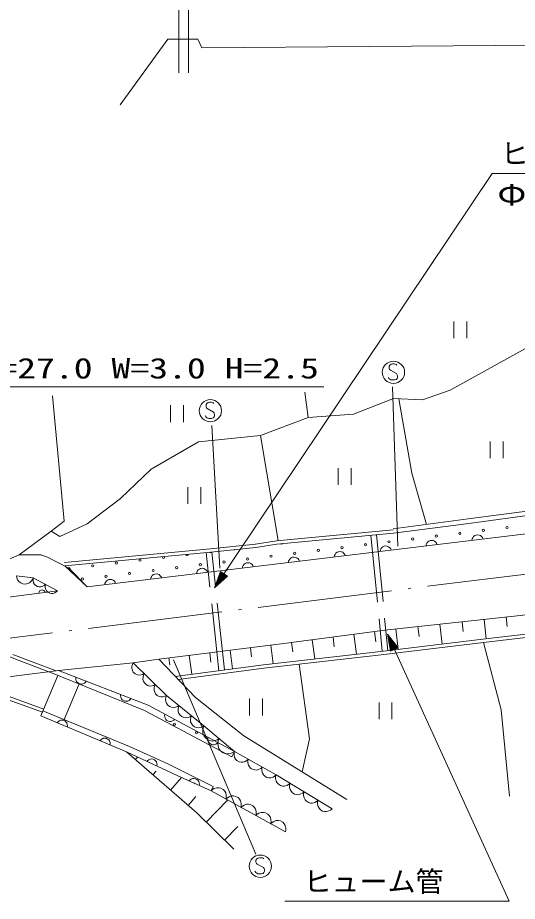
# Model space of a CAD drawing. Units: millimetres, scale not verified. Extents: x 11078 to 651078, y -105989 to 254011.
# Drawn here: x 374593 to 419188, y 112898 to 191794 of the extents above; entities that cross this region are included whole.
import ezdxf
from ezdxf.enums import TextEntityAlignment as Align

# ---------------------------------------------------------------- set-up
doc = ezdxf.new("R2010")
doc.units = ezdxf.units.MM
doc.header["$LTSCALE"] = 1000
doc.linetypes.add('DASHED', pattern=[7.5, 6, -1.5])
doc.linetypes.add('LONG_DASHED_DOTTED', pattern=[15.25, 12, -1.5, 0.25, -1.5])
for name, color, linetype, lineweight in [('S-BGD', 7, 'Continuous', 13), ('S-BGD-CRST', 4, 'Continuous', 13), ('S-BGD-HTXT', 6, 'Continuous', 13), ('S-BMK', 2, 'LONG_DASHED_DOTTED', 13)]:
    doc.layers.add(name, color=color, linetype=linetype, lineweight=lineweight)
doc.styles.add('ＭＳ ゴシック', font='')
doc.styles.get('ＭＳ ゴシック').set_extended_font_data('MS Gothic')

# ---------------------------------------------------------------- blocks, each defined once
blk = doc.blocks.new('BUHIN89')
at = {"color": 7, "linetype": 'Continuous', "lineweight": 13}
blk.add_lwpolyline([(-297, -39), (-283, 32), (-255, 95), (-207, 168), (-146, 212), (-79, 242), (13, 254), (86, 243), (156, 216), (223, 158), (266, 105), (297, 39)], dxfattribs=at)
blk = doc.blocks.new('BUHIN100')
at = {"color": 7, "linetype": 'Continuous', "lineweight": 13}
blk.add_lwpolyline([(467, -180), (388, -273), (297, -342), (169, -411), (44, -427), (-78, -417), (-223, -362), (-320, -287), (-401, -191), (-452, -53), (-473, 59), (-467, 180)], dxfattribs=at)
blk = doc.blocks.new('BUHIN101')
at = {"color": 7, "linetype": 'Continuous', "lineweight": 13}
blk.add_lwpolyline([(440, -237), (351, -319), (252, -377), (116, -428), (-9, -429), (-130, -404), (-266, -331), (-353, -244), (-421, -140), (-455, 4), (-462, 118), (-440, 237)], dxfattribs=at)
blk = doc.blocks.new('BUHIN104')
at = {"color": 7, "linetype": 'Continuous', "lineweight": 13}
blk.add_lwpolyline([(-461, 195), (-379, 285), (-286, 351), (-155, 416), (-31, 428), (91, 415), (234, 354), (328, 276), (406, 178), (453, 39), (471, -74), (461, -195)], dxfattribs=at)
blk = doc.blocks.new('BUHIN113')
at = {"color": 7, "linetype": 'Continuous', "lineweight": 13}
blk.add_lwpolyline([(-496, -60), (-471, 59), (-423, 163), (-342, 283), (-240, 356), (-127, 405), (27, 424), (147, 403), (264, 357), (374, 259), (445, 170), (496, 60)], dxfattribs=at)
blk = doc.blocks.new('BUHIN117')
at = {"color": 7, "linetype": 'Continuous', "lineweight": 13}
blk.add_lwpolyline([(-540, 290), (-567, 144), (-558, 4), (-517, -171), (-433, -300), (-328, -409), (-160, -499), (-11, -527), (142, -526), (312, -463), (430, -391), (540, -290)], dxfattribs=at)
blk = doc.blocks.new('BUHIN145')
at = {"color": 7, "linetype": 'Continuous', "lineweight": 13}
blk.add_lwpolyline([(-496, 487), (-571, 336), (-606, 181), (-617, -23), (-566, -190), (-486, -342), (-332, -492), (-179, -570), (-11, -617), (193, -603), (345, -562), (496, -487)], dxfattribs=at)
blk = doc.blocks.new('BUHIN146')
at = {"color": 7, "linetype": 'Continuous', "lineweight": 13}
blk.add_lwpolyline([(-556, 452), (-618, 290), (-640, 128), (-631, -83), (-563, -249), (-466, -397), (-294, -537), (-129, -602), (48, -634), (255, -600), (408, -544), (556, -452)], dxfattribs=at)
blk = doc.blocks.new('BUHIN147')
at = {"color": 7, "linetype": 'Continuous', "lineweight": 13}
blk.add_lwpolyline([(-679, 573), (-760, 373), (-790, 172), (-783, -89), (-703, -296), (-586, -482), (-376, -659), (-173, -743), (45, -787), (303, -749), (493, -683), (679, -573)], dxfattribs=at)
blk = doc.blocks.new('BUHIN148')
at = {"color": 7, "linetype": 'Continuous', "lineweight": 13}
blk.add_lwpolyline([(-620, 348), (-653, 179), (-647, 17), (-602, -188), (-508, -338), (-388, -467), (-196, -574), (-24, -610), (154, -612), (351, -543), (490, -462), (620, -348)], dxfattribs=at)
blk = doc.blocks.new('BUHIN149')
at = {"color": 7, "linetype": 'Continuous', "lineweight": 13}
blk.add_lwpolyline([(-625, 378), (-665, 206), (-664, 39), (-626, -172), (-533, -331), (-415, -467), (-221, -584), (-46, -626), (137, -634), (343, -570), (488, -492), (625, -378)], dxfattribs=at)
blk = doc.blocks.new('BUHIN150')
at = {"color": 7, "linetype": 'Continuous', "lineweight": 13}
blk.add_lwpolyline([(665, -366), (699, -186), (691, -12), (642, 206), (539, 366), (411, 502), (204, 615), (21, 652), (-170, 652), (-380, 577), (-528, 490), (-665, 366)], dxfattribs=at)
blk = doc.blocks.new('BUHIN168')
at = {"color": 7, "linetype": 'Continuous', "lineweight": 13}
for p, q in [((-578, 750), (-578, -750)), ((574, -750), (574, 750))]:
    blk.add_line(p, q, dxfattribs=at)
blk = doc.blocks.new('BUHIN171')
at = {"color": 7, "linetype": 'Continuous', "lineweight": 13}
blk.add_lwpolyline([(310, 645), (255, 705), (180, 740), (75, 760), (-80, 760), (-210, 725), (-320, 650), (-385, 540), (-390, 425), (-385, 350), (-345, 250), (-275, 195), (270, -120), (330, -210), (370, -335), (360, -455), (325, -550), (255, -640), (100, -685), (-130, -685), (-230, -670), (-325, -625), (-405, -550), (-475, -435)], dxfattribs=at)
blk.add_circle((0, 0), 995, dxfattribs=at)

msp = doc.modelspace()

# ---------------------------------------------------------------- linework, layer by layer
at = {"layer": 'S-BGD'}
for p, q in [((419917, 162251), (413196, 158543)), ((408528, 144594), (408058, 158841)), ((378736, 146831), (377689, 158032)), ((400527, 156083), (400220, 158368)), ((413196, 158543), (410734, 157670)), ((408126, 157788), (404579, 156390)), ((410734, 157670), (408126, 157788)), ((408614, 157766), (409770, 151130)), ((404579, 156390), (400527, 156083)), ((400527, 156083), (396267, 154494)), ((392637, 142637), (391933, 155396)), ((390746, 153923), (386521, 151495)), ((396267, 154494), (390746, 153923)), ((397838, 145108), (396267, 154494)), ((386521, 151495), (383784, 148854)), ((409770, 151130), (411091, 146557)), ((442270, 148433), (380803, 140966)), ((383784, 148854), (380809, 146593)), ((414801, 147043), (426130, 148552)), ((426190, 148190), (414866, 146632)), ((377593, 145951), (378736, 146831)), ((408105, 146165), (414801, 147043)), ((380809, 146593), (378355, 145475)), ((397696, 145095), (408117, 146080)), ((414866, 146632), (408145, 145781)), ((377593, 145951), (374711, 143822)), ((378355, 145475), (377593, 145951)), ((408145, 145781), (397733, 144797)), ((391798, 144373), (395819, 144800)), ((395858, 144503), (391828, 144074)), ((395819, 144800), (397696, 145095)), ((397733, 144797), (395858, 144503)), ((374711, 143822), (369783, 141728)), ((374711, 143822), (376662, 143822)), ((376662, 143822), (377257, 143632)), ((377257, 143632), (379161, 142656)), ((378784, 143141), (391798, 144373)), ((391828, 144074), (378812, 142842)), ((380803, 140966), (378812, 142842)), ((379161, 142656), (380803, 140966)), ((375988, 141791), (374475, 141953)), ((378149, 140629), (375988, 141791)), ((364271, 138798), (378149, 140629)), ((419167, 138395), (434496, 140168)), ((407372, 137110), (419167, 138395)), ((416120, 136302), (432122, 138232)), ((416218, 138074), (416408, 136337)), ((418184, 138288), (418278, 137431)), ((410321, 137431), (410419, 136530)), ((412287, 137645), (412481, 135865)), ((414253, 137860), (414348, 136980)), ((432077, 137925), (416156, 136004)), ((398104, 135883), (407372, 137110)), ((402738, 136497), (402853, 135622)), ((404591, 136742), (404827, 134960)), ((406445, 136987), (406565, 136079)), ((408355, 137217), (408553, 135393)), ((387183, 134520), (398104, 135883)), ((397193, 135770), (397400, 134115)), ((399030, 136006), (399142, 135166)), ((400884, 136251), (401111, 134537)), ((407000, 135207), (416120, 136302)), ((416156, 136004), (407035, 134909)), ((416156, 136004), (417733, 129983)), ((391733, 135088), (391838, 134249)), ((393553, 135315), (393761, 133651)), ((395373, 135542), (395476, 134717)), ((396525, 134016), (407000, 135207)), ((378245, 133498), (384904, 134199)), ((384904, 134199), (387183, 134520)), ((384904, 134199), (387883, 131279)), ((387183, 134520), (390478, 131088)), ((388093, 134633), (388173, 133989)), ((388507, 134470), (395851, 117122)), ((389913, 134861), (390124, 133171)), ((407035, 134909), (396561, 133718)), ((369400, 132417), (378245, 133498)), ((385921, 129950), (377394, 133394)), ((378245, 133498), (386250, 130410)), ((388663, 132978), (396525, 134016)), ((396561, 133718), (388921, 132709)), ((400647, 127397), (399717, 134077)), ((378188, 133073), (376663, 129456)), ((380085, 132307), (378730, 129123)), ((387883, 131279), (391220, 128567)), ((390478, 131088), (394789, 127682)), ((386250, 130410), (393935, 126276)), ((376663, 129456), (376847, 129892)), ((384298, 126231), (376663, 129456)), ((376847, 129892), (384579, 126732)), ((393720, 125803), (385921, 129950)), ((417733, 129983), (418487, 122280)), ((391220, 128567), (393935, 126276)), ((394789, 127682), (403958, 121991)), ((399977, 124462), (400647, 127397)), ((384579, 126732), (388001, 125185)), ((393935, 126276), (393720, 125803)), ((393935, 126276), (397653, 124191)), ((388839, 124125), (384298, 126231)), ((390584, 120786), (384298, 126231)), ((385083, 125550), (385279, 125776)), ((388001, 125185), (392049, 123145)), ((386655, 124189), (386948, 124527)), ((388227, 122828), (389206, 123957)), ((391852, 122750), (388839, 124125)), ((397653, 124191), (402655, 121163)), ((392049, 123145), (391852, 122750)), ((398503, 119089), (391852, 122750)), ((389799, 121466), (390488, 122262)), ((391407, 119976), (393335, 121934)), ((393875, 117546), (390584, 120786)), ((393053, 118356), (394244, 119566))]:
    msp.add_line(p, q, dxfattribs=at)
at = {"layer": 'S-BGD', "linetype": 'DASHED'}
for p, q in [((406120, 145590), (407133, 135223)), ((406618, 145637), (407629, 135282)), ((392548, 133491), (391428, 144036)), ((393044, 133556), (391926, 144083)), ((353097, 142869), (378027, 133471)), ((377385, 133392), (352991, 142588)), ((376797, 129774), (353868, 138129)), ((376913, 130051), (353971, 138411))]:
    msp.add_line(p, q, dxfattribs=at)
at = {"layer": 'S-BGD'}
for points in [[(392173, 140883), (393319, 141921), (392695, 142338)], [(392344, 141139), (392737, 142198), (393173, 141906)], [(392427, 141263), (392752, 142120), (393095, 141890)], [(392513, 141391), (392768, 142042), (393017, 141875)], [(392596, 141516), (392783, 141963), (392939, 141859)], [(407593, 136749), (407873, 135228), (408555, 135539)], [(407720, 136469), (408414, 135577), (407936, 135360)], [(407782, 136332), (408340, 135605), (407964, 135434)], [(407846, 136192), (408265, 135633), (407992, 135509)], [(407908, 136056), (408191, 135661), (408020, 135583)]]:
    msp.add_lwpolyline(points, close=True, dxfattribs=at)
for points in [[(392258, 141011), (392721, 142276), (393251, 141921), (392260, 141014)], [(374475, 141953), (374513, 141773), (374588, 141615), (374718, 141433), (374874, 141325), (375046, 141249), (375281, 141224), (375464, 141261), (375641, 141334), (375806, 141485), (375909, 141623), (375988, 141791)], [(392830, 141865), (392682, 141643), (392798, 141885), (392861, 141844), (392682, 141643)], [(407657, 136609), (408489, 135549), (407909, 135285), (407658, 136605)], [(408082, 135673), (407972, 135916), (408116, 135689), (408048, 135658), (407972, 135916)], [(386115, 125388), (386199, 125476), (386295, 125539), (386427, 125599), (386552, 125607), (386674, 125589), (386814, 125524), (386906, 125443), (386981, 125342), (387023, 125201), (387036, 125088), (387022, 124967)], [(389890, 123645), (389975, 123733), (390070, 123797), (390202, 123857), (390327, 123866), (390448, 123849), (390589, 123785), (390682, 123704), (390757, 123604), (390800, 123464), (390814, 123350), (390800, 123230)]]:
    msp.add_lwpolyline(points, dxfattribs=at)
for centre in [(416165, 146017), (418271, 146273), (409847, 145250), (411953, 145506), (414059, 145762), (403530, 144483), (405636, 144738), (407741, 144994), (397212, 143715), (399318, 143971), (401424, 144227), (381290, 142849), (383396, 143105), (385502, 143361), (390895, 142948), (393000, 143203), (395106, 143459), (382471, 141924), (384577, 142180), (386683, 142436), (388789, 142692), (380365, 141669), (388571, 128711), (390550, 127948)]:
    msp.add_circle(centre, 99.5, dxfattribs=at)
for centre, start, end in [((398137, 144896), 222.70608, 328.09283), ((387608, 143617), 150.18083, 40.63307), ((389714, 143873), 184.73966, 6.07424), ((391820, 144129), 219.01527, 331.79864), ((393925, 144384), 247.49632, 304.676), ((379185, 142594), 268.09597, 185.31776), ((390325, 123348), 40.29243, 90.64725)]:
    msp.add_arc(centre, 99.5, start, end, dxfattribs=at)
at = {"layer": 'S-BGD-CRST'}
for p, q in [((388973, 195123), (388973, 189873)), ((389830, 189873), (389830, 194111)), ((383750, 184004), (387992, 189873)), ((387992, 189873), (390679, 189873)), ((390679, 189873), (391033, 189095)), ((391033, 189095), (426104, 189378))]:
    msp.add_line(p, q, dxfattribs=at)
at = {"layer": 'S-BGD-CRST', "linetype": 'DASHED'}
for p, q in [((388973, 189873), (388973, 186873)), ((389830, 186873), (389830, 189873))]:
    msp.add_line(p, q, dxfattribs=at)
at = {"layer": 'S-BGD-HTXT'}
for p, q in [((392173, 140883), (416940, 177881)), ((416940, 177881), (436961, 177881)), ((363025, 158820), (401918, 158820)), ((407593, 136749), (418448, 112898)), ((418448, 112898), (398427, 112898))]:
    msp.add_line(p, q, dxfattribs=at)
at = {"layer": 'S-BMK'}
msp.add_line((438223, 144386), (355526, 134111), dxfattribs=at)

# ---------------------------------------------------------------- block references
at = {"layer": 'S-BGD'}
for name, p in [('BUHIN168', (414108, 163926)), ('BUHIN171', (408130, 160130)), ('BUHIN168', (388824, 156443)), ('BUHIN171', (391794, 156702)), ('BUHIN168', (417340, 153212)), ('BUHIN168', (403790, 150831)), ('BUHIN168', (390355, 149130)), ('BUHIN113', (415634, 145197)), ('BUHIN113', (407439, 144202)), ('BUHIN113', (411536, 144700)), ('BUHIN113', (399243, 143206)), ('BUHIN113', (403341, 143704)), ('BUHIN113', (395145, 142709)), ('BUHIN113', (386950, 141713)), ('BUHIN113', (391048, 142211)), ('BUHIN117', (376528, 141500)), ('BUHIN113', (382852, 141215)), ('BUHIN89', (376761, 140446)), ('BUHIN117', (377609, 140919)), ('BUHIN145', (385401, 133712)), ('BUHIN100', (380246, 132726)), ('BUHIN145', (386394, 132739)), ('BUHIN145', (387387, 131766)), ('BUHIN100', (384249, 131182)), ('BUHIN146', (388439, 130827)), ('BUHIN168', (395857, 130253)), ('BUHIN146', (389551, 129923)), ('BUHIN168', (407422, 129913)), ('BUHIN101', (388171, 129377)), ('BUHIN146', (390664, 129019)), ('BUHIN104', (378571, 128650)), ('BUHIN147', (391899, 127994)), ('BUHIN104', (382389, 127037)), ('BUHIN101', (392014, 127310)), ('BUHIN147', (393256, 126849)), ('BUHIN148', (394555, 125929)), ('BUHIN148', (395794, 125234)), ('BUHIN148', (397034, 124538)), ('BUHIN149', (398278, 123812)), ('BUHIN149', (399529, 123055)), ('BUHIN150', (392517, 122384)), ('BUHIN150', (393847, 121652)), ('BUHIN149', (400780, 122298)), ('BUHIN150', (395177, 120919)), ('BUHIN149', (402030, 121541)), ('BUHIN150', (396508, 120187)), ('BUHIN150', (397838, 119455)), ('BUHIN171', (396249, 116035))]:
    msp.add_blockref(name, p, dxfattribs=at)

# ---------------------------------------------------------------- texts
at = {"layer": 'S-BGD-HTXT', "style": 'ＭＳ ゴシック'}
for p in [(417705, 178187), (400101, 113204)]:
    msp.add_text('ヒューム管', height=1833, dxfattribs=at).set_placement(p, align=Align.BOTTOM_LEFT)
for s, width, p in [('Φ200 L=12.0', 1.3, (417399, 174518)), ('L=27.0 W=3.0 H=2.5', 1.35, (371180, 159030))]:
    msp.add_text(s, height=1833, dxfattribs=dict(at, width=width)).set_placement(p, align=Align.BOTTOM_LEFT)

doc.saveas('drawing.dxf')
